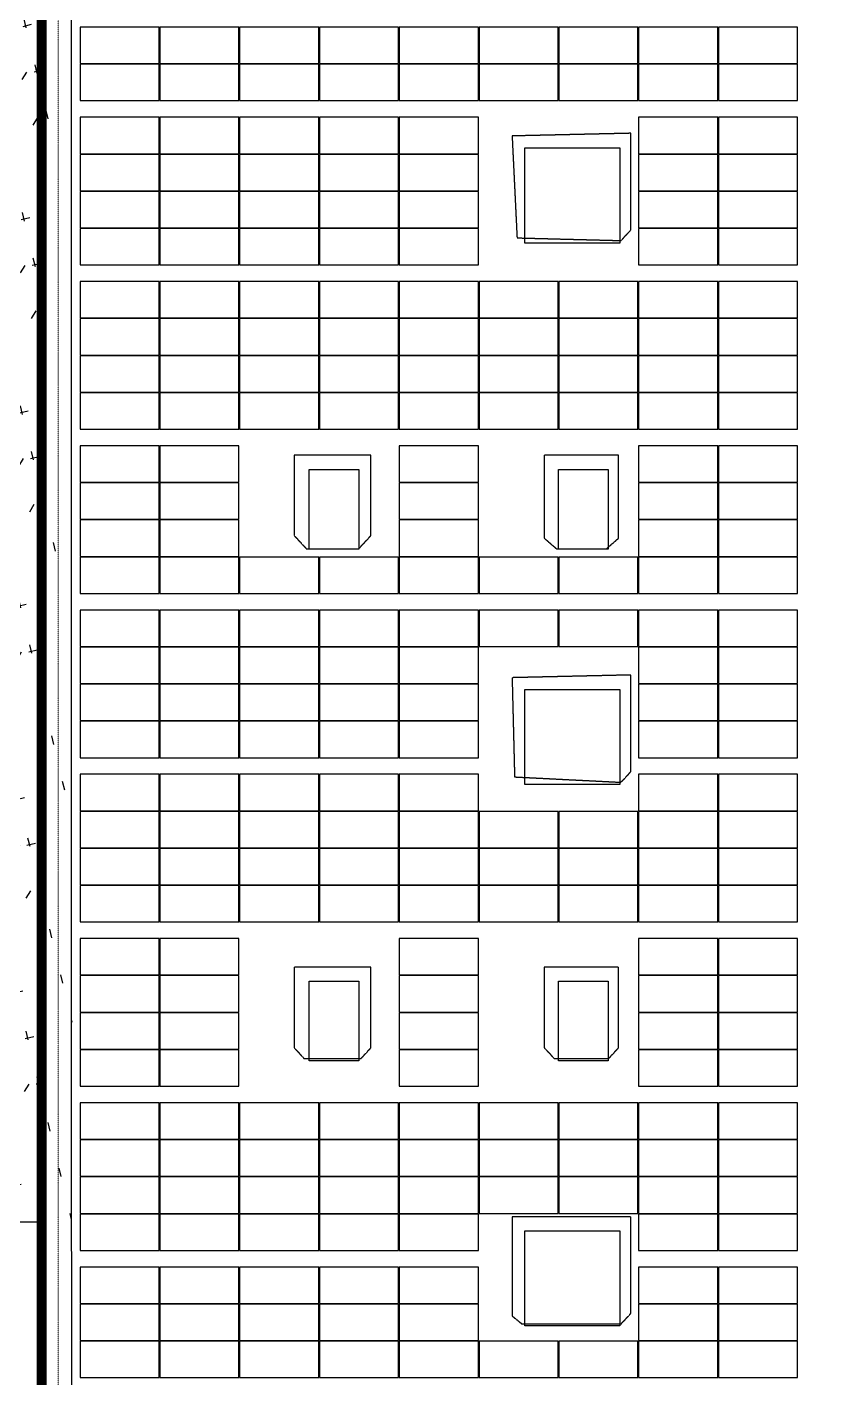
# Model space of a CAD drawing. Header units: millimetres. Extents: x -330863 to 383137, y -246038 to 314990.
# Drawn here: x -88938 to -64626, y -6493 to 34169 of the extents above; entities that cross this region are included whole.
import ezdxf

# ---------------------------------------------------------------- set-up
doc = ezdxf.new("R2010")
doc.units = ezdxf.units.MM
for name, pattern in [('DASHED', [1.524, 1.27, -0.254]), ('DOTE', [2.4200000000000004, 2, -0.2, 0.02, -0.2]), ('HIDDEN', [0.375, 0.25, -0.125])]:
    doc.linetypes.add(name, pattern=pattern)
for name, color, linetype in [('-GRASS', 114, 'Continuous'), ('-建筑轮廓线', 7, 'Continuous'), ('-总图道路', 7, 'Continuous'), ('单元区域外轮廓', 7, 'ByLayer'), ('屋脊线', 7, 'ByLayer'), ('组件', 7, 'ByLayer'), ('阴影', 8, 'DASHED'), ('障碍物', 7, 'ByLayer')]:
    doc.layers.add(name, color=color, linetype=linetype)
doc.layers.add('DOTE', color=7, linetype='DOTE', lineweight=0)
doc.layers.add('X消防车道', color=6, linetype='HIDDEN', lineweight=18)
pattern_1 = [(58.51216201923266, (-1970228605.701966, -2547630934.377606), (-329.7050402672918, 1372.037246682207), [264.5806600000001, -1731.010149999999]), (13.51216201923265, (-1970228605.701966, -2547630934.377606), (-329.7052649889981, 1372.038181840949), [264.58066, -1146.516149999998]), (103.5121620192325, (-1970228605.701966, -2547630934.377606), (-1372.038181840949, -329.7052649889981), [264.5806599999999, -1146.516149999997])]

# ---------------------------------------------------------------- blocks, each defined once
blk = doc.blocks.new('*U5')
at = {"layer": '单元区域外轮廓', "color": 2}
for points in [[(-88499.99999806286, 145848.7498998642, 10100), (88500.00000193714, 145848.7498962879, 10100), (88499.99999828637, -93851.25008583067, 10100), (64899.99999828637, -93851.25008583067, 10100), (64900.60513652861, -129651.2534892559, 10100), (-82500.00165008008, -129651.2389415502, 10100), (-82500.00164881349, -112951.2501013279, 10100), (-88500.00000186266, -112951.2501013279, 10100), (-88499.99999806286, 145848.7498998642, 10100)], [(-88499.99999806286, 145848.7498998642, 10600), (88500.00000193714, 145848.7498962879, 10600), (88499.99999828637, -93851.25008583067, 10600), (64899.99999828637, -93851.25008583067, 10600), (64900.60513652861, -129651.2534892559, 10600), (-82500.00165008008, -129651.2389415502, 10600), (-82500.00164881349, -112951.2501013279, 10600), (-88500.00000186266, -112951.2501013279, 10600), (-88499.99999806286, 145848.7498998642, 10600)]]:
    blk.add_polyline3d(points, close=True, dxfattribs=at)
at = {"flags": 1}
for tag in ['ground_elevation', 'unit_id', 'unit_name', 'parapet_height', 'is_enable_parapet']:
    blk.add_attdef(tag, (0, 0), '', height=2.5, dxfattribs=at)
blk = doc.blocks.new('*U6')
at = {"layer": '屋脊线', "color": 30}
blk.add_line((-88499.99999806286, 145848.7498998642, 10100), (-88500.00000186266, -112951.2501013279, 10100), dxfattribs=at)
at = {"flags": 1}
for tag in ['unit_id', 'unit_name']:
    blk.add_attdef(tag, (0, 0), '', height=2.5, dxfattribs=at)
blk = doc.blocks.new('*U50')
at = {"layer": '障碍物', "color": 1}
blk.add_polyline3d([(-72949.9982444197, 20848.75005960464, 10), (-71449.9985076487, 20848.75005960464, 10), (-71449.9985076487, 18448.74995052814, 10), (-72949.9982444197, 18448.74995052814, 10)], close=True, dxfattribs=at)
at = {"flags": 1}
for tag in ['shape', 'height']:
    blk.add_attdef(tag, (0, 0), '', height=2.5, dxfattribs=at)
blk = doc.blocks.new('*U51')
at = {"layer": '障碍物', "color": 1}
blk.add_polyline3d([(-72950.01241192223, 5448.750059604645, 10), (-71450.01267507672, 5448.750059604645, 10), (-71450.01267507672, 3048.749950528145, 10), (-72950.01241192223, 3048.749950528145, 10)], close=True, dxfattribs=at)
at = {"flags": 1}
for tag in ['shape', 'height']:
    blk.add_attdef(tag, (0, 0), '', height=2.5, dxfattribs=at)
blk = doc.blocks.new('*U63')
at = {"layer": '障碍物', "color": 1}
blk.add_polyline3d([(-73960.13016819954, 30529.0041077137, 10), (-71099.6219573915, 30529.0041077137, 10), (-71099.6219573915, 27668.49589586259, 10), (-73960.13016819954, 27668.49589586259, 10)], close=True, dxfattribs=at)
at = {"flags": 1}
for tag in ['shape', 'height']:
    blk.add_attdef(tag, (0, 0), '', height=2.5, dxfattribs=at)
blk = doc.blocks.new('*U64')
at = {"layer": '障碍物', "color": 1}
blk.add_polyline3d([(-73960.13016819954, 14229.0041077137, 10), (-71099.6219573915, 14229.0041077137, 10), (-71099.6219573915, 11368.49589526653, 10), (-73960.13016819954, 11368.49589526653, 10)], close=True, dxfattribs=at)
at = {"flags": 1}
for tag in ['shape', 'height']:
    blk.add_attdef(tag, (0, 0), '', height=2.5, dxfattribs=at)
blk = doc.blocks.new('*U65')
at = {"layer": '障碍物', "color": 1}
blk.add_polyline3d([(-73960.13016819954, -2060.989563465119, 10), (-71099.6219573915, -2060.989563465119, 10), (-71099.6219573915, -4921.497774720192, 10), (-73960.13016819954, -4921.497774720192, 10)], close=True, dxfattribs=at)
at = {"flags": 1}
for tag in ['shape', 'height']:
    blk.add_attdef(tag, (0, 0), '', height=2.5, dxfattribs=at)
blk = doc.blocks.new('*U345')
at = {"layer": '障碍物', "color": 1}
blk.add_polyline3d([(-80449.99824434519, 20848.75005960464, 10), (-78949.9985074997, 20848.75005960464, 10), (-78949.9985074997, 18448.74995052814, 10), (-80449.99824434519, 18448.74995052814, 10)], close=True, dxfattribs=at)
at = {"flags": 1}
for tag in ['shape', 'height']:
    blk.add_attdef(tag, (0, 0), '', height=2.5, dxfattribs=at)
blk = doc.blocks.new('*U346')
at = {"layer": '障碍物', "color": 1}
blk.add_polyline3d([(-80450.01241192222, 5448.750059604645, 10), (-78950.01267507672, 5448.750059604645, 10), (-78950.01267507672, 3048.749950528145, 10), (-80450.01241192222, 3048.749950528145, 10)], close=True, dxfattribs=at)
at = {"flags": 1}
for tag in ['shape', 'height']:
    blk.add_attdef(tag, (0, 0), '', height=2.5, dxfattribs=at)
blk = doc.blocks.new('*U7')
at = {"layer": '组件', "color": 0}
blk.add_polyline3d([(0, 0, 0), (6.7e-15, 109.6, 0), (-238.1009774266284, 109.6, 11.9366891759911), (-238.1009774266284, 1.46e-14, 11.9366891759911)], close=True, dxfattribs=at)
at = {"flags": 1}
for tag in ['voco', 'vmpo', 'mounting-hole-spacing1', 'mounting-hole-spacing2', 'module-material', 'theme', 'silicon-material', 'userid', 'company-name', 'note', 'name', 'panel-width', 'panel-height', 'panel-length', 'pmax', 'id', 'impo', 'isco']:
    blk.add_attdef(tag, (0, 0), '', height=2.5, dxfattribs=at)

msp = doc.modelspace()

# ---------------------------------------------------------------- hatches: boundary and pattern name
at = {"layer": '-GRASS'}
h = msp.add_hatch(dxfattribs=at)
h.set_pattern_fill('GRASS', color=256, scale=500, angle=-31.48783798076735)
h.set_pattern_definition(pattern_1)
h.paths.add_polyline_path([(-88599.99851806556, 41871.25009920448), (-88499.998517856, 18207.88235606626), (-102111.5153609402, 25690.04804424942), (-103097.9087071586, 36883.46766557545), (-102101.7690383573, 37971.25009370968), (-99199.99851955567, 37971.25009231269), (-99199.99851926463, 41871.25009920448)])
h = msp.add_hatch(dxfattribs=at)
h.set_pattern_fill('GRASS', color=256, scale=500, angle=-31.48783798076735)
h.set_pattern_definition(pattern_1)
h.paths.add_polyline_path([(-88499.998517856, 18207.88235606626), (-102111.5153609402, 25690.04804424942), (-99753.65567696048, -1066.5323276259, 0.3886976849680404), (-98757.51600536516, -1978.749900888652), (-88499.9985185545, -1978.749900888652)])
at = {"layer": 'X消防车道'}
h = msp.add_hatch(dxfattribs=at)
h.set_pattern_fill('DOTS', color=8, scale=1000, angle=-31.48783798076735)
h.set_pattern_definition([(328.5121620192327, (-1970228605.701966, -2547630934.377606), (1506.050284478311, 939.1527315207007), [0, -1587.499999999999])])
h.paths.add_polyline_path([(-93210.31932864338, -143669.9816289544, 0.388696347810305), (-80260.50890044775, -155528.7499007024), (-29868.25021682074, -155528.749902565, 0.0729934230257984), (-27282.11924788542, -155149.1864708438), (-24812.54212517292, -154408.3133338205, -0.0729934230209538), (-22226.41115623759, -154028.7499007024), (83399.93261551949, -154028.749902565, -0.414215405250258), (92399.99996935017, -163028.7391755916), (92400.01187910326, -173021.7107695714), (96400.0120633305, -173176.2576506659), (96399.99996935017, -163028.7344095483, 0.4142203272388091), (83399.6842201473, -150028.7499058246), (-22813.48650954664, -150028.749903962, 0.0729934230411844), (-25399.61747935508, -150408.3133356832), (-27869.19458594406, -151149.1864689812, -0.0729934230362219), (-30455.32555586891, -151528.7499007024), (-80260.50890015671, -151528.7499007024, -0.3886976849728412), (-89225.76594498008, -143318.7917464599), (-114666.7633144511, 145381.2082974985, -0.4401982675162612), (-105701.5062695695, 155171.2501437217), (85999.68118983321, 155171.2501404621, -0.414210992521494), (94999.68118930935, 146171.3291063718, -0.1414481113697162), (96999.68118965859, 153099.4533711858, 0.2576703992202549), (85999.5199388382, 159171.2501390651), (-105701.6028190823, 159171.2501441874, 0.4401960510058327), (-118651.3220010651, 145030.0785886869)])

# ---------------------------------------------------------------- linework, layer by layer
at = {"layer": '-建筑轮廓线', "const_width": 300, "elevation": 10100}
msp.add_lwpolyline([(88500.00148354098, 145851.2500959262), (-88499.99851645902, 145851.2500991858), (-88499.99852024252, -112948.7499006279), (-82499.99852018431, -112948.7499006279), (-82499.99852035893, -129748.7499009073), (-82799.99852034729, -129748.7499009073), (-82799.9985204637, -145848.7499005347), (65100.00147932674, -145848.7499023974), (65100.00147955958, -129748.7499027699), (64800.00147962942, -129748.7499027699), (64800.00148032791, -93848.74988470227), (88500.00148004852, -93848.74988563359)], close=True, dxfattribs=at)
at = {"layer": '-总图道路'}
msp.add_line((-88499.9985185545, -1798.749900721013, 10100), (-98757.51600536516, -1798.749900721013, 10100), dxfattribs=at)
at = {"layer": 'DOTE', "ltscale": 0.0015}
msp.add_line((-87999.99846657507, -112448.7498987652, 10100), (-87999.99851383967, 145351.2500973232, 10100), dxfattribs=at)
at = {"layer": '单元区域外轮廓', "elevation": 10100}
msp.add_lwpolyline([(-88499.99999807682, 145848.749899473), (88500.00000192318, 145848.7498962134), (88499.99999825611, -93851.25008581208), (64899.99999822117, -93851.25008581208), (64900.60513641452, -129651.2534896098), (-82500.00165018484, -129651.2389414198), (-82500.0016488461, -112951.250101272), (-88500.00000186032, -112951.250101272), (-88499.99999807682, 145848.749899473)], dxfattribs=at)
at = {"layer": '阴影', "linetype": 'DASHED'}
for points in [[(-64652.8515625, -129579.384765625, 8903.877563476562), (-82461.2890625, -129579.66796875, 9797.867431640623), (-82461.572265625, -112951.58203125, 9797.869262695314), (-88497.08984375, -112870.849609375, 10100.85388183594), (-88426.65039062501, 145833.935546875, 10097.31689453125), (-87607.001953125, 145833.9453125, 10056.16394042968), (-87602.95898437499, -111821.494140625, 10055.96801757812), (-81045.86914062499, -111337.158203125, 9726.80114746094), (-81045.59082031251, -127642.3828125, 9726.796875000002), (-73743.3984375, -126996.50390625, 9360.224609375), (-74339.501953125, -126673.642578125, 9390.14892578125), (-74339.55078125, -123687.041015625, 9390.149536132812), (-70762.958984375, -123687.001953125, 9210.603637695312), (-70837.421875, -126673.57421875, 9214.343261718752), (-64652.9052734375, -126027.705078125, 8903.878784179688), (-64652.8515625, -129579.384765625, 8903.877563476562)], [(-70765.3125, 28064.9853515625, 9210.656127929688), (-70765.3564453125, 30970.87646484375, 9210.656127929688), (-74341.9677734375, 30890.107421875, 9390.232543945312), (-74192.900390625, 27822.783203125, 9382.750854492188), (-71063.3544921875, 27742.1044921875, 9225.620727539062), (-70765.3125, 28064.9853515625, 9210.656127929688)], [(-78589.0087890625, 18862.88330078125, 9603.469848632812), (-78589.0478515625, 21284.45556640625, 9603.472290039064), (-80898.93066406251, 21284.4189453125, 9719.426879882814), (-80898.896484375, 18862.83813476562, 9719.425048828123), (-80526.328125, 18459.2529296875, 9700.72265625), (-78961.5673828125, 18459.27734375, 9622.172241210938), (-78589.0087890625, 18862.88330078125, 9603.469848632812)], [(-71137.73437499999, 18782.2802734375, 9229.362182617188), (-71137.7734375, 21284.57275390625, 9229.361572265621), (-73373.154296875, 21284.54833984375, 9341.597290039062), (-73373.1201171875, 18782.25463867187, 9341.597290039062), (-73000.5517578125, 18459.38354492187, 9322.891845703123), (-71510.29296875, 18459.40063476562, 9248.068237304688), (-71137.73437499999, 18782.2802734375, 9229.362182617188)], [(-70765.0634765625, 11759.72290039062, 9210.656127929688), (-70765.107421875, 14665.61401367187, 9210.656127929688), (-74341.7236328125, 14584.84619140625, 9390.232543945312), (-74267.1630859375, 11598.23852539062, 9386.491699218748), (-71063.10546875, 11436.84326171875, 9225.620727539062), (-70765.0634765625, 11759.72290039062, 9210.656127929688)], [(-78588.7744140625, 3445.522766113282, 9603.457641601562), (-78588.8037109375, 5867.0947265625, 9603.45947265625), (-80898.69628906249, 5867.055053710938, 9719.414672851562), (-80898.65234375, 3445.477905273437, 9719.412841796877), (-80600.60546875, 3122.608337402344, 9704.45068359375), (-78886.8115234375, 3122.645263671875, 9618.41979980469), (-78588.7744140625, 3445.522766113282, 9603.457641601562)], [(-71137.5, 3445.656433105469, 9229.362182617188), (-71137.5341796875, 5867.223510742188, 9229.362182617188), (-73372.9248046875, 5867.191162109374, 9341.597900390621), (-73372.88574218749, 3445.623474121094, 9341.597290039062), (-73074.8291015625, 3122.752380371094, 9326.632690429688), (-71435.546875, 3122.768859863282, 9244.326171875), (-71137.5, 3445.656433105469, 9229.362182617188)], [(-70764.80957031249, -4545.530700683594, 9210.656127929688), (-70764.8583984375, -1639.639892578125, 9210.656127929688), (-74341.474609375, -1639.689178466797, 9390.233154296877), (-74341.4306640625, -4626.305847167968, 9390.233154296877), (-74043.3740234375, -4868.451232910157, 9375.268554687498), (-71062.861328125, -4868.418273925781, 9225.620727539062), (-70764.80957031249, -4545.530700683594, 9210.656127929688)]]:
    msp.add_polyline3d(points, close=True, dxfattribs=at)
at = {"layer": '障碍物', "elevation": 10300}
for points in [[(-73960.1301682391, 30529.00410739705), (-71099.6219574567, 30529.00410739705), (-71099.6219574567, 27668.49589550868), (-73960.1301682391, 27668.49589550868)], [(-73960.1301682391, 14229.00410758331), (-71099.6219574567, 14229.00410758331), (-71099.6219574567, 11368.49589569494), (-73960.1301682391, 11368.49589569494)], [(-73960.1301682391, -2060.989563651383), (-71099.6219574567, -2060.989563651383), (-71099.6219574567, -4921.497774608433), (-73960.1301682391, -4921.497774608433)]]:
    msp.add_lwpolyline(points, close=True, dxfattribs=at)
at = {"layer": '障碍物', "color": 4, "elevation": 10300}
for points in [[(-80449.99824434984, 20848.75005919486), (-78949.99850756487, 20848.75005919486), (-78949.99850756487, 18448.74995032325), (-80449.99824434984, 18448.74995032325)], [(-72949.99824446626, 20848.75005919486), (-71449.9985076813, 20848.75005919486), (-71449.9985076813, 18448.74995032325), (-72949.99824446626, 18448.74995032325)], [(-80450.0124119781, 5448.750059287995), (-78950.01267507672, 5448.750059287995), (-78950.01267507672, 3048.749950416386), (-80450.0124119781, 3048.749950416386)], [(-72950.0124119781, 5448.750059287995), (-71450.01267519312, 5448.750059287995), (-71450.01267519312, 3048.749950416386), (-72950.0124119781, 3048.749950416386)]]:
    msp.add_lwpolyline(points, close=True, dxfattribs=at)

# ---------------------------------------------------------------- block references
at = {"layer": '单元区域外轮廓'}
msp.add_blockref('*U5', (0, 0), dxfattribs=at)
at = {"layer": '屋脊线'}
msp.add_blockref('*U6', (0, 0), dxfattribs=at)
at = {"layer": '组件', "color": 5, "xscale": 10, "yscale": 10, "zscale": 10}
for p in [(-84961.18355864003, 33068.75, 10022.50126476038), (-82560.19894739999, 33068.75, 9901.951181863344), (-80159.21433615997, 33068.75, 9781.401098966306), (-77758.22972491999, 33068.75, 9660.85101606926), (-75357.24511368, 33068.75, 9540.300933172219), (-72956.26050244, 33068.75, 9419.750850275177), (-70555.2758912, 33068.75, 9299.200767378135), (-68154.29127996, 33068.75, 9178.650684481096), (-65753.30666872, 33068.75, 9058.100601584056), (-84961.18355864003, 31952.75000000001, 10022.50126476038), (-82560.19894739999, 31952.75000000001, 9901.951181863344), (-80159.21433615997, 31952.75000000001, 9781.401098966306), (-77758.22972491999, 31952.75000000001, 9660.85101606926), (-75357.24511368, 31952.75000000001, 9540.300933172219), (-72956.26050244, 31952.75000000001, 9419.750850275177), (-70555.2758912, 31952.75000000001, 9299.200767378135), (-68154.29127996, 31952.75000000001, 9178.650684481096), (-65753.30666872, 31952.75000000001, 9058.100601584056), (-84961.18355864003, 30356.75000000001, 10022.50126475674), (-82560.19894739999, 30356.75000000001, 9901.9511818597), (-80159.21433615997, 30356.75000000001, 9781.401098962657), (-77758.22972491999, 30356.75000000001, 9660.851016065615), (-75357.24511368, 30356.75000000001, 9540.300933168575), (-68154.29127996, 30356.75000000001, 9178.65068447745), (-65753.30666872, 30356.75000000001, 9058.100601580407), (-84961.18355864003, 29240.75000000001, 10022.50126475674), (-82560.19894739999, 29240.75000000001, 9901.9511818597), (-80159.21433615997, 29240.75000000001, 9781.401098962657), (-77758.22972491999, 29240.75000000001, 9660.851016065615), (-75357.24511368, 29240.75000000001, 9540.300933168575), (-68154.29127996, 29240.75000000001, 9178.65068447745), (-65753.30666872, 29240.75000000001, 9058.100601580407), (-84961.18355864003, 28124.75000000001, 10022.50126475674), (-82560.19894739999, 28124.75000000001, 9901.9511818597), (-80159.21433615997, 28124.75000000001, 9781.401098962657), (-77758.22972491999, 28124.75000000001, 9660.851016065615), (-75357.24511368, 28124.75000000001, 9540.300933168575), (-68154.29127996, 28124.75000000001, 9178.65068447745), (-65753.30666872, 28124.75000000001, 9058.100601580407), (-84961.18355864003, 27008.75000000002, 10022.50126475674), (-82560.19894739999, 27008.75000000002, 9901.9511818597), (-80159.21433615997, 27008.75000000002, 9781.401098962657), (-77758.22972491999, 27008.75000000002, 9660.851016065615), (-75357.24511368, 27008.75000000002, 9540.300933168575), (-68154.29127996, 27008.75000000002, 9178.65068447745), (-65753.30666872, 27008.75000000002, 9058.100601580407), (-84961.18355864003, 25412.75000000001, 10022.50126475309), (-82560.19894739999, 25412.75000000001, 9901.951181856055), (-80159.21433615997, 25412.75000000001, 9781.401098959012), (-77758.22972491999, 25412.75000000001, 9660.851016061972), (-75357.24511368, 25412.75000000001, 9540.30093316493), (-72956.26050244, 25412.75000000001, 9419.750850267887), (-70555.2758912, 25412.75000000001, 9299.200767370847), (-68154.29127996, 25412.75000000001, 9178.650684473803), (-65753.30666872, 25412.75000000001, 9058.100601576763), (-84961.18355864003, 24296.75000000001, 10022.50126475309), (-82560.19894739999, 24296.75000000001, 9901.951181856055), (-80159.21433615997, 24296.75000000001, 9781.401098959012), (-77758.22972491999, 24296.75000000001, 9660.851016061972), (-75357.24511368, 24296.75000000001, 9540.30093316493), (-72956.26050244, 24296.75000000001, 9419.750850267887), (-70555.2758912, 24296.75000000001, 9299.200767370847), (-68154.29127996, 24296.75000000001, 9178.650684473803), (-65753.30666872, 24296.75000000001, 9058.100601576763), (-84961.18355864003, 23180.75000000001, 10022.50126475309), (-82560.19894739999, 23180.75000000001, 9901.951181856055), (-80159.21433615997, 23180.75000000001, 9781.401098959012), (-77758.22972491999, 23180.75000000001, 9660.851016061972), (-75357.24511368, 23180.75000000001, 9540.30093316493), (-72956.26050244, 23180.75000000001, 9419.750850267887), (-70555.2758912, 23180.75000000001, 9299.200767370847), (-68154.29127996, 23180.75000000001, 9178.650684473803), (-65753.30666872, 23180.75000000001, 9058.100601576763), (-84961.18355864003, 22064.75000000002, 10022.50126475309), (-82560.19894739999, 22064.75000000002, 9901.951181856055), (-80159.21433615997, 22064.75000000002, 9781.401098959012), (-77758.22972491999, 22064.75000000002, 9660.851016061972), (-75357.24511368, 22064.75000000002, 9540.30093316493), (-72956.26050244, 22064.75000000002, 9419.750850267887), (-70555.2758912, 22064.75000000002, 9299.200767370847), (-68154.29127996, 22064.75000000002, 9178.650684473803), (-65753.30666872, 22064.75000000002, 9058.100601576763), (-84961.18355864003, 20468.75000000001, 10022.50126474945), (-82560.19894739999, 20468.75000000001, 9901.95118185241), (-75357.24511368, 20468.75000000001, 9540.300933161285), (-68154.29127996, 20468.75000000001, 9178.650684470162), (-65753.30666872, 20468.75000000001, 9058.100601573122), (-84961.18355864003, 19352.75000000001, 10022.50126474945), (-82560.19894739999, 19352.75000000001, 9901.95118185241), (-75357.24511368, 19352.75000000001, 9540.300933161285), (-68154.29127996, 19352.75000000001, 9178.650684470162), (-65753.30666872, 19352.75000000001, 9058.100601573122), (-84961.18355864003, 18236.75000000001, 10022.50126474945), (-82560.19894739999, 18236.75000000001, 9901.95118185241), (-75357.24511368, 18236.75000000001, 9540.300933161285), (-68154.29127996, 18236.75000000001, 9178.650684470162), (-65753.30666872, 18236.75000000001, 9058.100601573122), (-84961.18355864003, 17120.75000000002, 10022.50126474945), (-82560.19894739999, 17120.75000000002, 9901.95118185241), (-80159.21433615997, 17120.75000000002, 9781.40109895537), (-77758.22972491999, 17120.75000000002, 9660.851016058328), (-75357.24511368, 17120.75000000002, 9540.300933161285), (-72956.26050244, 17120.75000000002, 9419.750850264243), (-70555.2758912, 17120.75000000002, 9299.200767367203), (-68154.29127996, 17120.75000000002, 9178.650684470162), (-65753.30666872, 17120.75000000002, 9058.100601573122), (-84961.18355864003, 15524.75, 10022.50126474581), (-82560.19894739999, 15524.75, 9901.951181848766), (-80159.21433615997, 15524.75, 9781.401098951723), (-77758.22972491999, 15524.75, 9660.851016054685), (-75357.24511368, 15524.75, 9540.30093315764), (-72956.26050244, 15524.75, 9419.7508502606), (-70555.2758912, 15524.75, 9299.200767363558), (-68154.29127996, 15524.75, 9178.650684466516), (-65753.30666872, 15524.75, 9058.100601569471), (-84961.18355864003, 14408.75, 10022.50126474581), (-82560.19894739999, 14408.75, 9901.951181848766), (-80159.21433615997, 14408.75, 9781.401098951723), (-77758.22972491999, 14408.75, 9660.851016054685), (-75357.24511368, 14408.75, 9540.30093315764), (-68154.29127996, 14408.75, 9178.650684466516), (-65753.30666872, 14408.75, 9058.100601569471), (-84961.18355864003, 13292.74999999999, 10022.50126474581), (-82560.19894739999, 13292.74999999999, 9901.951181848766), (-80159.21433615997, 13292.74999999999, 9781.401098951723), (-77758.22972491999, 13292.74999999999, 9660.851016054685), (-75357.24511368, 13292.74999999999, 9540.30093315764), (-68154.29127996, 13292.74999999999, 9178.650684466516), (-65753.30666872, 13292.74999999999, 9058.100601569471), (-84961.18355864003, 12176.75000000001, 10022.50126474581), (-82560.19894739999, 12176.75000000001, 9901.951181848766), (-80159.21433615997, 12176.75000000001, 9781.401098951723), (-77758.22972491999, 12176.75000000001, 9660.851016054685), (-75357.24511368, 12176.75000000001, 9540.30093315764), (-68154.29127996, 12176.75000000001, 9178.650684466516), (-65753.30666872, 12176.75000000001, 9058.100601569471), (-84961.18355864003, 10580.75, 10022.50126474216), (-82560.19894739999, 10580.75, 9901.95118184512), (-80159.21433615997, 10580.75, 9781.40109894808), (-77758.22972491999, 10580.75, 9660.851016051038), (-75357.24511368, 10580.75, 9540.300933153996), (-68154.29127996, 10580.75, 9178.650684462871), (-65753.30666872, 10580.75, 9058.100601565831), (-84961.18355864003, 9464.750000000002, 10022.50126474216), (-82560.19894739999, 9464.750000000002, 9901.95118184512), (-80159.21433615997, 9464.750000000002, 9781.40109894808), (-77758.22972491999, 9464.750000000002, 9660.851016051038), (-75357.24511368, 9464.750000000002, 9540.300933153996), (-72956.26050244, 9464.750000000002, 9419.750850256953), (-70555.2758912, 9464.750000000002, 9299.200767359911), (-68154.29127996, 9464.750000000002, 9178.650684462871), (-65753.30666872, 9464.750000000002, 9058.100601565831), (-84961.18355864003, 8348.75, 10022.50126474216), (-82560.19894739999, 8348.75, 9901.95118184512), (-80159.21433615997, 8348.75, 9781.40109894808), (-77758.22972491999, 8348.75, 9660.851016051038), (-75357.24511368, 8348.75, 9540.300933153996), (-72956.26050244, 8348.75, 9419.750850256953), (-70555.2758912, 8348.75, 9299.200767359911), (-68154.29127996, 8348.75, 9178.650684462871), (-65753.30666872, 8348.75, 9058.100601565831), (-84961.18355864003, 7232.750000000016, 10022.50126474216), (-82560.19894739999, 7232.750000000016, 9901.95118184512), (-80159.21433615997, 7232.750000000016, 9781.40109894808), (-77758.22972491999, 7232.750000000016, 9660.851016051038), (-75357.24511368, 7232.750000000016, 9540.300933153996), (-72956.26050244, 7232.750000000016, 9419.750850256953), (-70555.2758912, 7232.750000000016, 9299.200767359911), (-68154.29127996, 7232.750000000016, 9178.650684462871), (-65753.30666872, 7232.750000000016, 9058.100601565831), (-84961.18355864003, 5636.750000000011, 10022.50126473851), (-82560.19894739999, 5636.750000000011, 9901.951181841476), (-75357.24511368, 5636.750000000011, 9540.300933150353), (-68154.29127996, 5636.750000000011, 9178.650684459228), (-65753.30666872, 5636.750000000011, 9058.100601562184), (-84961.18355864003, 4520.750000000006, 10022.50126473851), (-82560.19894739999, 4520.750000000006, 9901.951181841476), (-75357.24511368, 4520.750000000006, 9540.300933150353), (-68154.29127996, 4520.750000000006, 9178.650684459228), (-65753.30666872, 4520.750000000006, 9058.100601562184), (-84961.18355864003, 3404.750000000003, 10022.50126473851), (-82560.19894739999, 3404.750000000003, 9901.951181841476), (-75357.24511368, 3404.750000000003, 9540.300933150353), (-68154.29127996, 3404.750000000003, 9178.650684459228), (-65753.30666872, 3404.750000000003, 9058.100601562184), (-84961.18355864003, 2288.750000000018, 10022.50126473851), (-82560.19894739999, 2288.750000000018, 9901.951181841476), (-75357.24511368, 2288.750000000018, 9540.300933150353), (-68154.29127996, 2288.750000000018, 9178.650684459228), (-65753.30666872, 2288.750000000018, 9058.100601562184), (-84961.18355864003, 692.7500000000146, 10022.50126473487), (-82560.19894739999, 692.7500000000146, 9901.951181837832), (-80159.21433615997, 692.7500000000146, 9781.40109894079), (-77758.22972491999, 692.7500000000146, 9660.851016043747), (-75357.24511368, 692.7500000000146, 9540.300933146707), (-72956.26050244, 692.7500000000146, 9419.750850249666), (-70555.2758912, 692.7500000000146, 9299.200767352624), (-68154.29127996, 692.7500000000146, 9178.650684455584), (-65753.30666872, 692.7500000000146, 9058.10060155854), (-84961.18355864003, -423.249999999989, 10022.50126473487), (-82560.19894739999, -423.249999999989, 9901.951181837832), (-80159.21433615997, -423.249999999989, 9781.40109894079), (-77758.22972491999, -423.249999999989, 9660.851016043747), (-75357.24511368, -423.249999999989, 9540.300933146707), (-72956.26050244, -423.249999999989, 9419.750850249666), (-70555.2758912, -423.249999999989, 9299.200767352624), (-68154.29127996, -423.249999999989, 9178.650684455584), (-65753.30666872, -423.249999999989, 9058.10060155854), (-84961.18355864003, -1539.249999999993, 10022.50126473487), (-82560.19894739999, -1539.249999999993, 9901.951181837832), (-80159.21433615997, -1539.249999999993, 9781.40109894079), (-77758.22972491999, -1539.249999999993, 9660.851016043747), (-75357.24511368, -1539.249999999993, 9540.300933146707), (-72956.26050244, -1539.249999999993, 9419.750850249666), (-70555.2758912, -1539.249999999993, 9299.200767352624), (-68154.29127996, -1539.249999999993, 9178.650684455584), (-65753.30666872, -1539.249999999993, 9058.10060155854), (-84961.18355864003, -2655.249999999978, 10022.50126473487), (-82560.19894739999, -2655.249999999978, 9901.951181837832), (-80159.21433615997, -2655.249999999978, 9781.40109894079), (-77758.22972491999, -2655.249999999978, 9660.851016043747), (-75357.24511368, -2655.249999999978, 9540.300933146707), (-68154.29127996, -2655.249999999978, 9178.650684455584), (-65753.30666872, -2655.249999999978, 9058.10060155854), (-84961.18355864003, -4251.25, 10022.50126473122), (-82560.19894739999, -4251.25, 9901.951181834187), (-80159.21433615997, -4251.25, 9781.401098937145), (-77758.22972491999, -4251.25, 9660.851016040106), (-75357.24511368, -4251.25, 9540.300933143062), (-68154.29127996, -4251.25, 9178.650684451935), (-65753.30666872, -4251.25, 9058.100601554896), (-84961.18355864003, -5367.250000000003, 10022.50126473122), (-82560.19894739999, -5367.250000000003, 9901.951181834187), (-80159.21433615997, -5367.250000000003, 9781.401098937145), (-77758.22972491999, -5367.250000000003, 9660.851016040106), (-75357.24511368, -5367.250000000003, 9540.300933143062), (-68154.29127996, -5367.250000000003, 9178.650684451935), (-65753.30666872, -5367.250000000003, 9058.100601554896), (-84961.18355864003, -6483.250000000007, 10022.50126473122), (-82560.19894739999, -6483.250000000007, 9901.951181834187), (-80159.21433615997, -6483.250000000007, 9781.401098937145), (-77758.22972491999, -6483.250000000007, 9660.851016040106), (-75357.24511368, -6483.250000000007, 9540.300933143062), (-72956.26050244, -6483.250000000007, 9419.75085024602), (-70555.2758912, -6483.250000000007, 9299.20076734898), (-68154.29127996, -6483.250000000007, 9178.650684451935), (-65753.30666872, -6483.250000000007, 9058.100601554896)]:
    msp.add_blockref('*U7', p, dxfattribs=at)
at = {"layer": '障碍物'}
for name in ['*U63', '*U345', '*U50', '*U64', '*U346', '*U51', '*U65']:
    msp.add_blockref(name, (0, 0), dxfattribs=at)

doc.saveas('drawing.dxf')
